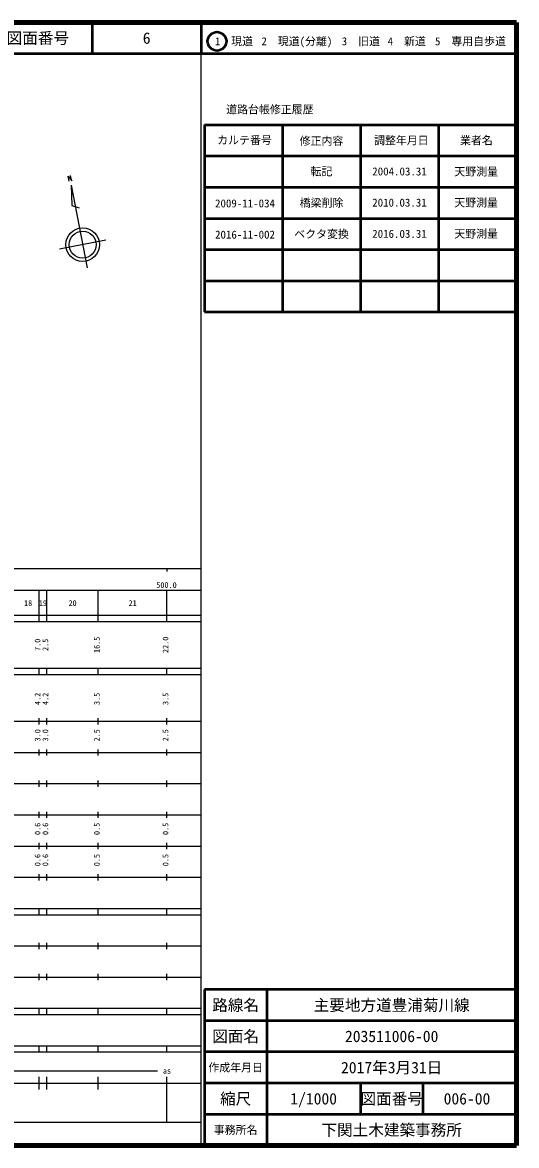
# Model space of a CAD drawing. Units: millimetres, scale not verified. Extents: x 40000 to 680000, y 20000 to 380000.
# Drawn here: x 521700 to 680000, y 20000 to 380000 of the extents above; entities that cross this region are included whole.
import ezdxf
from ezdxf.enums import TextEntityAlignment as Align

# ---------------------------------------------------------------- set-up
doc = ezdxf.new("R2010")
doc.units = ezdxf.units.MM
doc.header["$LTSCALE"] = 1000
for name, color, linetype, lineweight in [('M-BMK-SRVR', 3, 'Continuous', 25), ('M-TTL', 2, 'Continuous', 140), ('M-TTL-BAND', 7, 'Continuous', 25), ('M-TTL-FRAM', 2, 'Continuous', 50), ('M-TTL-LINE', 7, 'Continuous', 50)]:
    doc.layers.add(name, color=color, linetype=linetype, lineweight=lineweight)
doc.layers.add('M-TTL-TXT', color=7, linetype='Continuous')
doc.styles.add('ＭＳ ゴシック', font='')
doc.styles.get('ＭＳ ゴシック').set_extended_font_data('MS Gothic')

msp = doc.modelspace()

# ---------------------------------------------------------------- linework, layer by layer
at = {"layer": 'M-BMK-SRVR'}
for p, q in [((536615, 329117), (536301, 330750)), ((536301, 330750), (537463, 329275)), ((537463, 329275), (537140, 330913)), ((537340, 327829), (537500, 321278)), ((537340, 327829), (542416, 301378)), ((537500, 321278), (539820, 320626)), ((548401, 310205), (533589, 307363))]:
    msp.add_line(p, q, dxfattribs=at)
for radius in [5387, 4309]:
    msp.add_circle((540995, 308784), radius, dxfattribs=at)
at = {"layer": 'M-TTL'}
for p, q in [((680000, 380000), (40000, 380000)), ((680000, 20000), (680000, 380000)), ((40000, 20000), (680000, 20000))]:
    msp.add_line(p, q, dxfattribs=at)
at = {"layer": 'M-TTL-BAND'}
for p, q in [((579000, 20000), (579000, 370000)), ((40000, 205000), (579000, 205000)), ((568000, 205000), (568000, 204000)), ((68000, 198000), (579000, 198000)), ((527000, 188000), (527000, 198000)), ((529500, 188000), (529500, 198000)), ((546000, 188000), (546000, 198000)), ((568000, 188000), (568000, 198000)), ((40000, 190000), (579000, 190000)), ((40000, 188000), (579000, 188000)), ((40000, 173000), (579000, 173000)), ((527000, 171000), (527000, 173000)), ((529500, 171000), (529500, 173000)), ((546000, 171000), (546000, 173000)), ((568000, 171000), (568000, 173000)), ((40000, 171000), (579000, 171000)), ((40000, 156000), (579000, 156000)), ((527000, 155000), (527000, 157000)), ((529500, 155000), (529500, 157000)), ((546000, 155000), (546000, 157000)), ((568000, 155000), (568000, 157000)), ((46000, 146000), (579000, 146000)), ((527000, 145000), (527000, 147000)), ((529500, 145000), (529500, 147000)), ((546000, 145000), (546000, 147000)), ((568000, 145000), (568000, 147000)), ((527000, 135000), (527000, 137000)), ((529500, 135000), (529500, 137000)), ((546000, 135000), (546000, 137000)), ((568000, 135000), (568000, 137000)), ((52000, 136000), (579000, 136000)), ((46000, 126000), (579000, 126000)), ((527000, 125000), (527000, 127000)), ((529500, 125000), (529500, 127000)), ((546000, 125000), (546000, 127000)), ((568000, 125000), (568000, 127000)), ((52000, 116000), (579000, 116000)), ((527000, 115000), (527000, 117000)), ((529500, 115000), (529500, 117000)), ((546000, 115000), (546000, 117000)), ((568000, 115000), (568000, 117000)), ((46000, 106000), (579000, 106000)), ((527000, 105000), (527000, 107000)), ((529500, 105000), (529500, 107000)), ((546000, 105000), (546000, 107000)), ((568000, 105000), (568000, 107000)), ((40000, 96000), (579000, 96000)), ((40000, 94000), (579000, 94000)), ((527000, 94000), (527000, 96000)), ((529500, 94000), (529500, 96000)), ((546000, 94000), (546000, 96000)), ((568000, 94000), (568000, 96000)), ((49000, 84000), (579000, 84000)), ((527000, 83000), (527000, 85000)), ((529500, 83000), (529500, 85000)), ((546000, 83000), (546000, 85000)), ((568000, 83000), (568000, 85000)), ((40000, 74000), (579000, 74000)), ((527000, 73000), (527000, 75000)), ((529500, 73000), (529500, 75000)), ((546000, 73000), (546000, 75000)), ((568000, 73000), (568000, 75000)), ((40000, 64000), (579000, 64000)), ((40000, 62000), (579000, 62000)), ((527000, 62000), (527000, 64000)), ((529500, 62000), (529500, 64000)), ((546000, 62000), (546000, 64000)), ((568000, 62000), (568000, 64000)), ((40000, 52000), (579000, 52000)), ((527000, 50000), (527000, 52000)), ((529500, 50000), (529500, 52000)), ((546000, 50000), (546000, 52000)), ((568000, 50000), (568000, 52000)), ((40000, 50000), (579000, 50000)), ((71000, 44000), (565000, 44000)), ((40000, 40000), (579000, 40000)), ((527000, 38000), (527000, 42000)), ((529500, 38000), (529500, 42000)), ((546000, 38000), (546000, 42000)), ((568000, 27500), (568000, 42000)), ((68000, 27500), (579000, 27500))]:
    msp.add_line(p, q, dxfattribs=at)
at = {"layer": 'M-TTL-FRAM'}
for p, q in [((580000, 347197), (580000, 287197)), ((580000, 347197), (680000, 347197)), ((580000, 287197), (680000, 287197)), ((680000, 70000), (580000, 70000)), ((580000, 70000), (580000, 20000))]:
    msp.add_line(p, q, dxfattribs=at)
at = {"layer": 'M-TTL-LINE'}
for p, q in [((543997, 380000), (543997, 370000)), ((579000, 380000), (579000, 370000)), ((40000, 370000), (680000, 370000)), ((605000, 347197), (605000, 287197)), ((630000, 347197), (630000, 287197)), ((655000, 347197), (655000, 287197)), ((580000, 337197), (680000, 337197)), ((580000, 327197), (680000, 327197)), ((580000, 317197), (680000, 317197)), ((580000, 307197), (680000, 307197)), ((580000, 297197), (680000, 297197)), ((600000, 70000), (600000, 20000)), ((680000, 60000), (580000, 60000)), ((680000, 50000), (580000, 50000)), ((680000, 40000), (580000, 40000)), ((630000, 40000), (630000, 30000)), ((650000, 40000), (650000, 30000)), ((680000, 30000), (580000, 30000))]:
    msp.add_line(p, q, dxfattribs=at)
msp.add_circle((584031, 373958), 3000, dxfattribs=at)

# ---------------------------------------------------------------- texts
at = {"layer": 'M-TTL-BAND', "style": 'ＭＳ ゴシック'}
for s, p in [('500.0', (567844, 198195)), ('18', (523500, 192405)), ('19', (528250, 192405)), ('20', (537750, 192405)), ('21', (557000, 192405)), ('as', (568000, 42500))]:
    msp.add_text(s, height=1833, dxfattribs=at).set_placement(p, align=Align.BOTTOM_CENTER)
for s, p in [('7.0', (528000, 180500)), ('2.5', (530500, 180500)), ('16.5', (547000, 180500)), ('22.0', (569000, 180500)), ('4.2', (528000, 163174)), ('4.2', (530500, 163174)), ('3.5', (547000, 163174)), ('3.5', (569000, 163174)), ('3.0', (528000, 151500)), ('3.0', (530500, 151500)), ('2.5', (547000, 151500)), ('2.5', (569000, 151500)), ('0.6', (528000, 121500)), ('0.6', (530500, 121500)), ('0.5', (547000, 121500)), ('0.5', (569000, 121500)), ('0.6', (528000, 111500)), ('0.6', (530500, 111500)), ('0.5', (547000, 111500)), ('0.5', (569000, 111500))]:
    msp.add_text(s, height=1833, rotation=90, dxfattribs=at).set_placement(p, align=Align.BOTTOM_CENTER)
at = {"layer": 'M-TTL-TXT', "style": 'ＭＳ ゴシック'}
for s, height, p in [('図面番号', 3666, (526622, 375000)), ('6', 3666, (561497, 375000)), ('1\u3000現道', 2566, (589448, 373958)), ('2\u3000現道(分離)', 2566, (609619, 373958)), ('3\u3000旧道', 2566, (630121, 373958)), ('4\u3000新道', 2566, (644824, 373958)), ('5\u3000専用自歩道', 2566, (665228, 373958)), ('道路台帳修正履歴', 2566, (600968, 352113)), ('カルテ番号', 2566, (592839, 342277)), ('修正内容', 2566, (617509, 342023)), ('調整年月日', 2566, (643089, 342197)), ('業者名', 2566, (667134, 342197)), ('転記', 2566, (617500, 332245)), ('2004.03.31', 2566, (642500, 332245)), ('天野測量', 2566, (667077, 332189)), ('2009-11-034', 2566, (593000, 322000)), ('橋梁削除', 2566, (617528, 322173)), ('2010.03.31', 2566, (642493, 322254)), ('天野測量', 2566, (667054, 322254)), ('2016-11-002', 2566, (593000, 312000)), ('ベクタ変換', 2566, (617528, 312173)), ('2016.03.31', 2566, (642493, 312254)), ('天野測量', 2566, (667054, 312254)), ('路線名', 3666, (590000, 65000)), ('路線名', 3666, (590000, 65000)), ('主要地方道豊浦菊川線', 3666, (640000, 65000)), ('図面名', 3666, (590000, 55000)), ('図面名', 3666, (590000, 55000)), ('203511006-00', 3666, (640000, 55000)), ('2017年3月31日', 3666, (640000, 45000)), ('作成年月日', 2566, (590000, 45000)), ('作成年月日', 2566, (590000, 45000)), ('縮尺', 3666, (590000, 35000)), ('縮尺', 3666, (590000, 35000)), ('1/1000', 3666, (615000, 35000)), ('図面番号', 3666, (640000, 35000)), ('図面番号', 3666, (640000, 35000)), ('006-00', 3666, (664125, 35000)), ('事務所名', 2566, (590000, 25000)), ('事務所名', 2566, (590000, 25000)), ('下関土木建築事務所', 3666, (640000, 25000))]:
    msp.add_text(s, height=height, dxfattribs=at).set_placement(p, align=Align.MIDDLE_CENTER)

doc.saveas('drawing.dxf')
